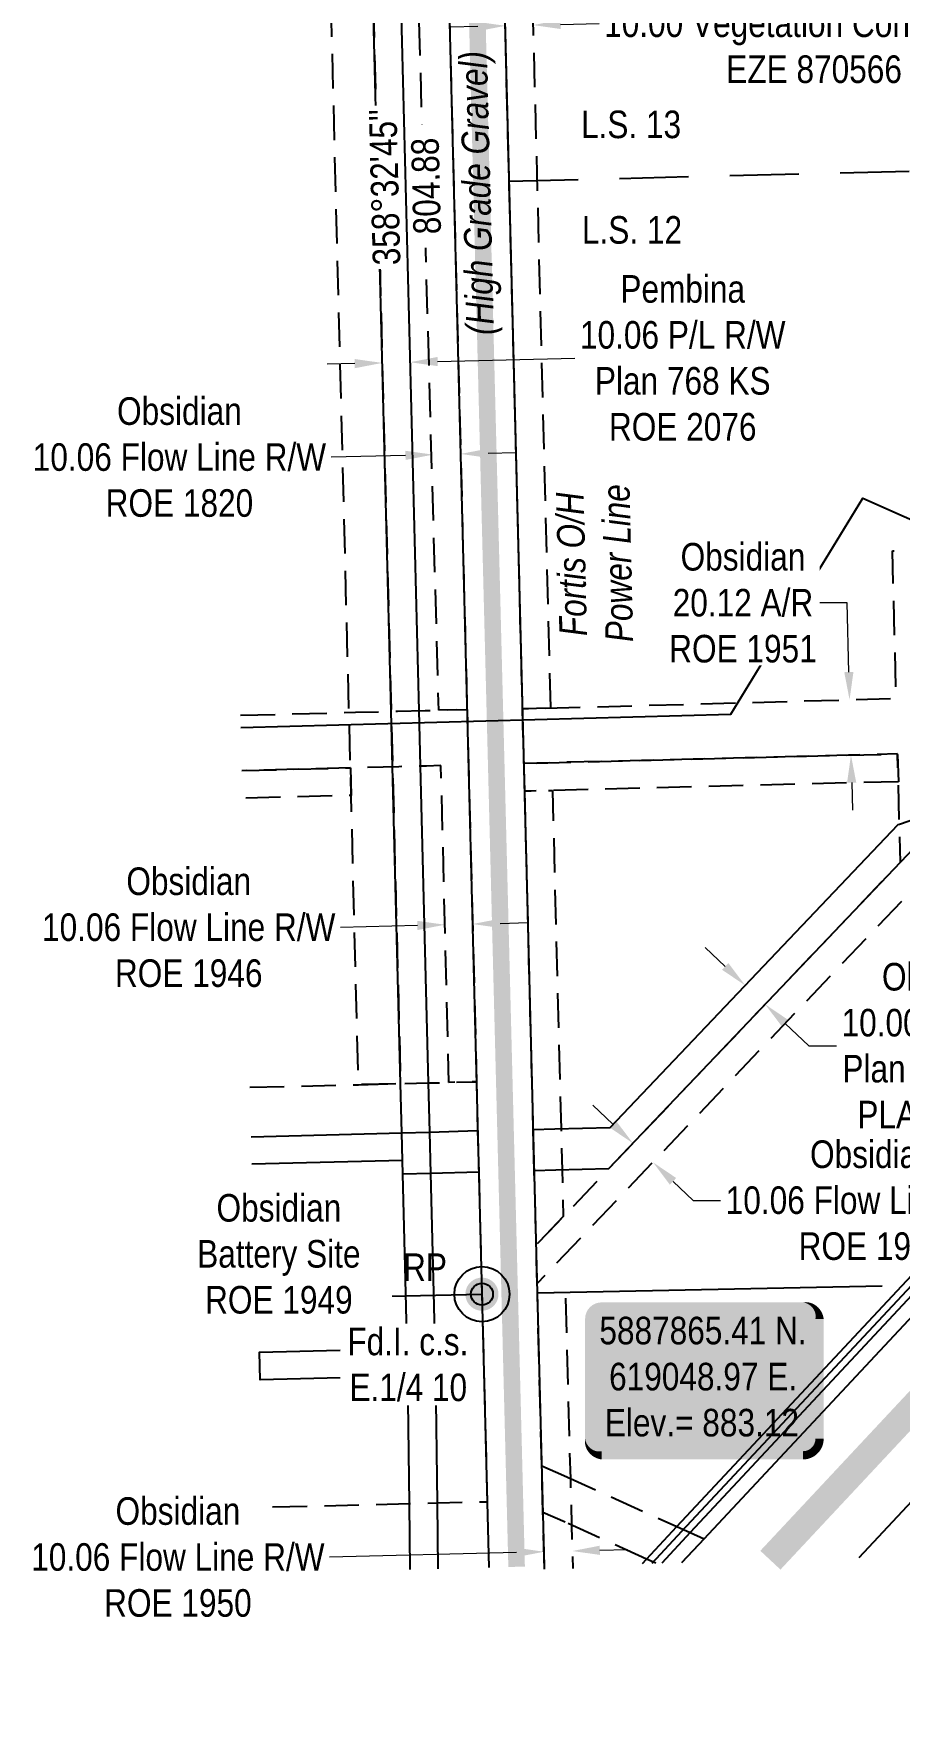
# Model space of a CAD drawing. Extents: x 618425 to 620399, y 5887713 to 5889669.
# Drawn here: x 618886 to 619200, y 5887713 to 5888323 of the extents above; entities that cross this region are included whole.
import ezdxf
from ezdxf.enums import TextEntityAlignment as Align

# ---------------------------------------------------------------- set-up
doc = ezdxf.new("R2010")
doc.units = 0
doc.header["$LTSCALE"] = 5
doc.header["$PDMODE"] = 34
doc.header["$PDSIZE"] = 0.03
for name, pattern in [('foc-ACCESSROAD', [3.75, 2.5, -1.25]), ('foc-FLOWLINE', [3.75, 2.5, -1.25]), ('foc-LSD', [8, 5, -3]), ('foc-QUARTERLINE', [33, 25, -3, 2, -3])]:
    doc.linetypes.add(name, pattern=pattern)
doc.layers.get('Defpoints').update_dxf_attribs({"color": 9})
for name, color, linetype in [('35', 37, 'Continuous'), ('AS-POWER', 104, 'foc-POWER'), ('AS-ROADS', 254, 'Continuous'), ('AS-TELUS', 224, 'foc-TEL'), ('C-AR', 13, 'foc-ACCESSROAD'), ('C-FLOWLINE', 13, 'foc-FLOWLINE'), ('C-RW', 13, 'Continuous'), ('C-WS', 13, 'foc-ACCESSROAD'), ('DETAIL-T', 7, 'Continuous'), ('F-EZE', 190, 'foc-FLOWLINE'), ('F-RW', 190, 'Continuous'), ('L-BD', 7, 'Continuous'), ('L-MON', 1, 'Continuous'), ('L-SEC', 7, 'Continuous'), ('L-SECQ', 8, 'foc-QUARTERLINE'), ('L-SECTION-LSD', 7, 'foc-LSD'), ('L-TITLEDB', 4, 'Continuous')]:
    doc.layers.add(name, color=color, linetype=linetype)
for name, color, linetype, lineweight in [('C-AR-T', 13, 'Continuous', 9), ('C-FLOWLINE-T', 13, 'Continuous', 9), ('C-RW-T', 13, 'Continuous', 9), ('C-WS-T', 13, 'Continuous', 9), ('F-EZE-T', 190, 'Continuous', 9), ('F-RW-T', 190, 'Continuous', 9), ('T-TEXT', 48, 'Continuous', 18)]:
    doc.layers.add(name, color=color, linetype=linetype, lineweight=lineweight)
doc.styles.add('100L', font='ARIALN.TTF', dxfattribs={"height": 11})
doc.styles.add('80', font='ARIALN.TTF', dxfattribs={"height": 10})
doc.styles.add('80CG', font='ARIALN.TTF', dxfattribs={"height": 10})
doc.styles.add('80L', font='ARIALN.TTF', dxfattribs={"height": 10})
doc.styles.add('80LS', font='ARIALNI.TTF', dxfattribs={"height": 10})
doc.styles.add('foc-LtypeFont', font='ARIALN.TTF', dxfattribs={"height": 7.35})
doc.linetypes.add('foc-POWER', pattern='A,6,-1,["P",foc-LtypeFont,S=0.2,R=0,X=-0.625,Y=-0.75],-1.24,4', length=12.24)
doc.linetypes.add('foc-POWER-NOLINE', pattern='A,0,-4,["P",foc-LtypeFont,S=0.2,R=0,X=-0.625,Y=-0.75],-8.24', length=12.24)
doc.linetypes.add('foc-TEL', pattern='A,2,-1,["T",foc-LtypeFont,S=0.2,R=0,X=-0.425,Y=-0.75],-1.24,8', length=12.24)
doc.dimstyles.new('Compass 5 000', dxfattribs={"dimscale": 5, "dimtxt": 9, "dimasz": 2, "dimexe": 0.2, "dimexo": 0.0625, "dimgap": 0.5, "dimtad": 0, "dimtih": 1, "dimtoh": 1, "dimzin": 0, "dimdsep": 46, "dimtxsty": '80CG', "dimcen": 0.1, "dimse1": 1, "dimse2": 1, "dimclrd": 256, "dimclrt": 256, "dimaunit": 1, "dimadec": 4, "dimazin": 0, "dimtfac": 0.06, "dimtofl": 0, "dimtmove": 0, "dimatfit": 1, "dimfxl": 0.2, "dimtolj": 1, "dimtzin": 0, "dimlwd": -1, "dimarcsym": 0})

# ---------------------------------------------------------------- blocks, each defined once
blk = doc.blocks.new('*D435')
at = {"layer": 'C-RW-T', "transparency": 16777216}
for p, q in [((619137.14, 5887984.26), (619129.89, 5887991.15)), ((619158.88, 5887963.63), (619167.47, 5887955.47)), ((619167.47, 5887955.47), (619177.47, 5887955.47))]:
    blk.add_line(p, q, dxfattribs=at)
for points in [[(619138.29, 5887985.47), (619136, 5887983.06), (619144.4, 5887977.38)], [(619160.02, 5887964.84), (619157.73, 5887962.42), (619151.62, 5887970.52)]]:
    blk.add_solid(points, dxfattribs=at)
at = {"layer": 'Defpoints', "color": 0, "transparency": 16777216}
for p in [(619154.63, 5887988.16), (619144.4, 5887977.38), (619161.86, 5887981.3)]:
    blk.add_point(p, dxfattribs=at)
at = {"layer": 'C-RW-T', "transparency": 16777216, "insert": (619216.55, 5887955.47), "char_height": 10, "attachment_point": 5, "style": '80CG'}
blk.add_mtext('\\A1;Obsidian\\P10.00 P/L R/W\\PPlan 142 1168\\PPLA 080096', dxfattribs=at)
blk = doc.blocks.new('*D436')
at = {"layer": 'C-AR-T', "transparency": 16777216}
for p, q in [((619181.31, 5888116.13), (619171.31, 5888116.13)), ((619181.95, 5888091.04), (619181.31, 5888116.13)), ((619182.97, 5888050.93), (619183.22, 5888040.93))]:
    blk.add_line(p, q, dxfattribs=at)
for points in [[(619183.62, 5888091.09), (619180.28, 5888091), (619182.2, 5888081.05)], [(619184.63, 5888050.97), (619181.3, 5888050.88), (619182.71, 5888060.92)]]:
    blk.add_solid(points, dxfattribs=at)
at = {"layer": 'Defpoints', "color": 0, "transparency": 16777216}
for p in [(619182.2, 5888081.05), (619159.47, 5888080.47), (619159.98, 5888060.35)]:
    blk.add_point(p, dxfattribs=at)
at = {"layer": 'C-AR-T', "transparency": 16777216, "insert": (619143.57, 5888116.13), "char_height": 10, "attachment_point": 5, "style": '80CG', "bg_fill": 3, "box_fill_scale": 1.1, "bg_fill_color": 256, "bg_fill_true_color": 13158600, "bg_fill_transparency": 0}
blk.add_mtext('\\A1;Obsidian\\P20.12 A/R\\PROE 1951', dxfattribs=at)
blk = doc.blocks.new('*D437')
at = {"layer": 'C-FLOWLINE-T', "transparency": 16777216}
for p, q in [((619096.46, 5887927.02), (619089.22, 5887933.91)), ((619118.24, 5887906.32), (619125.48, 5887899.43)), ((619125.48, 5887899.43), (619135.48, 5887899.43))]:
    blk.add_line(p, q, dxfattribs=at)
for points in [[(619097.61, 5887928.23), (619095.32, 5887925.81), (619103.71, 5887920.13)], [(619119.39, 5887907.53), (619117.09, 5887905.11), (619110.99, 5887913.21)]]:
    blk.add_solid(points, dxfattribs=at)
at = {"layer": 'Defpoints', "color": 0, "transparency": 16777216}
for p in [(619174.93, 5887995.05), (619182.21, 5887988.14), (619103.71, 5887920.13)]:
    blk.add_point(p, dxfattribs=at)
at = {"layer": 'C-FLOWLINE-T', "transparency": 16777216, "insert": (619190.48, 5887899.43), "char_height": 10, "attachment_point": 5, "style": '80CG', "bg_fill": 3, "box_fill_scale": 1.1, "bg_fill_color": 256, "bg_fill_true_color": 13158600, "bg_fill_transparency": 0}
blk.add_mtext('\\A1;Obsidian\\P10.06 Flow Line R/W\\PROE 1951', dxfattribs=at)
blk = doc.blocks.new('*D438')
at = {"layer": 'Defpoints', "color": 0, "transparency": 16777216}
for p in [(619067.49, 5888325.7), (619069.84, 5888233.06), (619059.83, 5888232.81)]:
    blk.add_point(p, dxfattribs=at)
at = {"layer": 'F-EZE-T', "transparency": 16777216}
for p, q in [((619047.49, 5888325.19), (619037.49, 5888324.94)), ((619077.48, 5888325.95), (619091.41, 5888326.3))]:
    blk.add_line(p, q, dxfattribs=at)
for points in [[(619047.44, 5888326.86), (619047.53, 5888323.52), (619057.48, 5888325.44)], [(619077.44, 5888327.62), (619077.52, 5888324.28), (619067.49, 5888325.7)]]:
    blk.add_solid(points, dxfattribs=at)
at = {"layer": 'F-EZE-T', "transparency": 16777216, "insert": (619169.34, 5888326.3), "char_height": 10, "attachment_point": 5, "style": '80CG', "bg_fill": 3, "box_fill_scale": 1.1, "bg_fill_color": 256, "bg_fill_true_color": 13158600, "bg_fill_transparency": 0}
blk.add_mtext('\\A1;Fortis\\P10.00 Vegetation Control R/W\\PEZE 870566', dxfattribs=at)
blk = doc.blocks.new('*D439')
at = {"layer": 'Defpoints', "color": 0, "transparency": 16777216}
for p in [(619012.66, 5888210.56), (619022.72, 5888210.82), (619022.9, 5888203.42)]:
    blk.add_point(p, dxfattribs=at)
at = {"layer": 'F-RW-T', "transparency": 16777216}
for p, q in [((619002.85, 5888202.91), (618992.86, 5888202.66)), ((619032.9, 5888203.68), (619082.66, 5888204.94))]:
    blk.add_line(p, q, dxfattribs=at)
for points in [[(619002.81, 5888204.58), (619002.9, 5888201.25), (619012.85, 5888203.17)], [(619032.86, 5888205.34), (619032.94, 5888202.01), (619022.9, 5888203.42)]]:
    blk.add_solid(points, dxfattribs=at)
at = {"layer": 'F-RW-T', "transparency": 16777216, "insert": (619121.74, 5888204.94), "char_height": 10, "attachment_point": 5, "style": '80CG'}
blk.add_mtext('\\A1;Pembina\\P10.06 P/L R/W\\PPlan 768 KS\\PROE 2076', dxfattribs=at)
blk = doc.blocks.new('*D442')
at = {"layer": 'C-FLOWLINE-T', "transparency": 16777216}
for p, q in [((619021.25, 5888169.65), (618994.33, 5888168.96)), ((619051.23, 5888170.41), (619061.23, 5888170.66))]:
    blk.add_line(p, q, dxfattribs=at)
for points in [[(619021.2, 5888171.31), (619021.29, 5888167.98), (619031.24, 5888169.9)], [(619051.19, 5888172.08), (619051.27, 5888168.74), (619041.23, 5888170.16)]]:
    blk.add_solid(points, dxfattribs=at)
at = {"layer": 'Defpoints', "color": 0, "transparency": 16777216}
for p in [(619031.24, 5888169.9), (619031.46, 5888161.15), (619041.46, 5888161.4)]:
    blk.add_point(p, dxfattribs=at)
at = {"layer": 'C-FLOWLINE-T', "transparency": 16777216, "insert": (618939.33, 5888168.96), "char_height": 10, "attachment_point": 5, "style": '80CG'}
blk.add_mtext('\\A1;Obsidian\\P10.06 Flow Line R/W\\PROE 1820', dxfattribs=at)
blk = doc.blocks.new('*D443')
at = {"layer": 'C-FLOWLINE-T', "transparency": 16777216}
for p, q in [((619025.57, 5887999.14), (618997.7, 5887998.44)), ((619055.56, 5887999.9), (619065.56, 5888000.16))]:
    blk.add_line(p, q, dxfattribs=at)
for points in [[(619055.52, 5888001.57), (619055.6, 5887998.24), (619045.56, 5887999.65)], [(619025.53, 5888000.81), (619025.62, 5887997.48), (619035.57, 5887999.4)]]:
    blk.add_solid(points, dxfattribs=at)
at = {"layer": 'Defpoints', "color": 0, "transparency": 16777216}
for p in [(619035.56, 5887999.7), (619035.57, 5887999.4), (619045.55, 5887999.95)]:
    blk.add_point(p, dxfattribs=at)
at = {"layer": 'C-FLOWLINE-T', "transparency": 16777216, "insert": (618942.7, 5887998.44), "char_height": 10, "attachment_point": 5, "style": '80CG'}
blk.add_mtext('\\A1;Obsidian\\P10.06 Flow Line R/W\\PROE 1946', dxfattribs=at)
blk = doc.blocks.new('*D453')
at = {"layer": 'C-FLOWLINE-T', "transparency": 16777216}
for p, q in [((619061.53, 5887771.73), (618993.78, 5887770.01)), ((619091.71, 5887772.5), (619101.71, 5887772.75))]:
    blk.add_line(p, q, dxfattribs=at)
for points in [[(619061.49, 5887773.4), (619061.57, 5887770.07), (619071.53, 5887771.99)], [(619091.67, 5887774.17), (619091.75, 5887770.83), (619081.71, 5887772.25)]]:
    blk.add_solid(points, dxfattribs=at)
at = {"layer": 'Defpoints', "color": 0, "transparency": 16777216}
for p in [(619070.3, 5887820.15), (619080.49, 5887820.41), (619071.53, 5887771.99)]:
    blk.add_point(p, dxfattribs=at)
at = {"layer": 'C-FLOWLINE-T', "transparency": 16777216, "insert": (618938.78, 5887770.01), "char_height": 10, "attachment_point": 5, "style": '80CG'}
blk.add_mtext('\\A1;Obsidian\\P10.06 Flow Line R/W\\PROE 1950', dxfattribs=at)
blk = doc.blocks.new('fdia')
at = {"color": 255, "const_width": 1}
blk.add_lwpolyline([(-0.5, 0, 1), (0.5, 0, 1)], format="xyb", close=True, dxfattribs=at)
blk = doc.blocks.new('Fdiaa')
blk.add_blockref('fdia', (0, 0))
blk = doc.blocks.new('fdib')
at = {"color": 1, "const_width": 1.6}
blk.add_lwpolyline([(-0.4, 0, 1), (0.4, 0, 1)], format="xyb", close=True, dxfattribs=at)
at = {"color": 1}
blk.add_circle((0, 0), 0.8, dxfattribs=at)
blk = doc.blocks.new('Fdibb')
blk.add_blockref('fdib', (0, 0))
blk = doc.blocks.new('fdicc')
for name in ['Fdibb', 'Fdiaa']:
    blk.add_blockref(name, (0, 0))
blk = doc.blocks.new('FDI')
blk.add_blockref('fdicc', (0, 0))
blk = doc.blocks.new('*U457')
at = {"layer": '35', "color": 3}
blk.add_circle((0, 0), 10, dxfattribs=at)
at = {"layer": '35', "color": 3, "style": '80'}
blk.add_attdef('RP_001', (-28.59, 4.78), '', height=10, dxfattribs=at)
blk = doc.blocks.new('*U460')
h = blk.add_hatch(color=254)
edge = h.paths.add_edge_path()
edge.add_line((-36.5, -28.5), (36.5, -28.5))
edge.add_arc((36.5, -22.5), 6, 270, 360)
edge.add_line((42.5, -22.5), (42.5, 21))
edge.add_arc((36.5, 21), 6, 0, 90)
edge.add_line((36.5, 27), (-36.5, 27))
edge.add_arc((-36.5, 21), 6, 90, 180)
edge.add_line((-42.5, 21), (-42.5, -22.5))
edge.add_arc((-36.5, -22.5), 6, 180, 270)
at = {"color": 1, "flags": 128}
blk.add_lwpolyline([(-36.5, -28.5, 3, 3, 0), (36.5, -28.5, 3, 3, 0.414214), (42.5, -22.5, 3, 3, 0), (42.5, 21, 3, 0, 0.414214), (36.5, 27, 0, 0, 0), (-36.5, 27, 0, 0, 0.414214), (-42.5, 21, 0, 0, 0), (-42.5, -22.5, 0, 3, 0.414214)], format="xyseb", close=True, dxfattribs=at)
blk.add_lwpolyline([(-35.22, -14.86, 0, 10, 0), (0, 0, 5, 5, 0)], format="xyseb", dxfattribs=at)
at = {"color": 1, "style": '80'}
blk.add_attdef('ENTER_TEXT_001', (-35.99, -5), '', height=10, dxfattribs=at)

msp = doc.modelspace()

# ---------------------------------------------------------------- linework, layer by layer
at = {"layer": 'AS-POWER', "linetype": 'foc-POWER-NOLINE', "flags": 128}
msp.add_lwpolyline([(619071.591, 5887766.792), (619069.077, 5887865.833), (619048.659, 5888670.263), (619046.103, 5888770.448)], dxfattribs=at)
at = {"layer": 'AS-POWER', "flags": 128}
msp.add_lwpolyline([(618961.613, 5888070.937), (619139.144, 5888075.763), (619187.053, 5888154.167), (619350.71, 5888081.445), (619391.6, 5888082.944), (619492.597, 5888085.723), (619602.284, 5888088.508)], dxfattribs=at)
at = {"layer": 'AS-ROADS', "flags": 128}
for points, const_width in [([(619036.051, 5888770.169), (619038.083, 5888690.102), (619059.022, 5887865.662), (619061.539, 5887766.525)], 5.998), ([(619153.516, 5887768.918), (619234.04, 5887855.123), (619307.283, 5887933.233), (619317.547, 5887944.204), (619413.362, 5888046.465), (619442.458, 5888077.524), (619452.1, 5888087.819), (619491.571, 5888129.965), (619500.931, 5888139.981), (619511.556, 5888151.333), (619614.972, 5888262.279), (619636.271, 5888285.135), (619792.092, 5888451.78), (619802.367, 5888462.769), (619873.71, 5888539.057), (619955.396, 5888626.399)], 9.993)]:
    msp.add_lwpolyline(points, dxfattribs=dict(at, const_width=const_width))
at = {"layer": 'AS-TELUS', "flags": 128}
msp.add_lwpolyline([(619110.618, 5887767.805), (619121.466, 5887779.395), (619204.789, 5887868.666), (619284.984, 5887954.196), (619383.961, 5888059.945), (619480.386, 5888162.978), (619613.77, 5888306.537), (619768.632, 5888472.789), (619858.443, 5888569.353), (619954.262, 5888672.259)], dxfattribs=at)
at = {"layer": 'C-AR'}
msp.add_lwpolyline([(619111.956, 5887767.84), (619108.641, 5887769.339), (619079.141, 5887782.668), (619071.098, 5887786.237), (619070.668, 5887803.165), (619078.688, 5887799.605), (619119.639, 5887781.102), (619124.448, 5887778.929), (619129.475, 5887776.657), (619121.458, 5887768.086)], dxfattribs=at)
at = {"layer": 'C-FLOWLINE', "flags": 128}
for points in [[(618951.83, 5888456.529), (618991.155, 5888457.527), (618990.644, 5888477.652), (618985.799, 5888668.629), (619001.052, 5888669.025), (619005.889, 5888478.039), (619006.399, 5888457.915), (619016.452, 5888458.169), (619021.631, 5888458.301), (619033.912, 5888458.613), (619034.166, 5888448.609), (619021.885, 5888448.298), (619016.706, 5888448.164), (619006.652, 5888447.904), (619016.05, 5888076.821), (619016.56, 5888056.695), (619019.471, 5887941.771), (619004.227, 5887941.387), (619001.57, 5888046.307), (619001.317, 5888056.309), (619000.807, 5888076.433), (618991.409, 5888447.51), (618952.085, 5888446.493)], [(619071.62, 5887765.649), (619071.098, 5887786.237), (619070.668, 5887803.165), (619069.077, 5887865.833), (619079.204, 5887866.09), (619081.009, 5887798.521), (619081.462, 5887781.583), (619081.88, 5887765.915)]]:
    msp.add_lwpolyline(points, dxfattribs=at)
msp.add_lwpolyline([(619199.883, 5888051.289), (619072.234, 5888048.051), (619064.457, 5888047.854), (619064.202, 5888057.916), (619199.628, 5888061.352), (619199.883, 5888051.289)], close=True, dxfattribs=at)
at = {"layer": 'C-RW'}
msp.add_lwpolyline([(619075.728, 5887910.327), (619067.953, 5887910.128), (619067.573, 5887925.124), (619075.347, 5887925.323), (619095.459, 5887925.837), (619199.774, 5888035.704), (619200.274, 5888035.878), (619268.466, 5888059.563), (619268.733, 5888049.07), (619253.869, 5888043.908), (619205.351, 5888027.056), (619200.624, 5888022.077), (619094.867, 5887910.824), (619075.728, 5887910.327)], close=True, dxfattribs=at)
msp.add_lwpolyline([(618965.299, 5887922.517), (619019.977, 5887923.915), (619029.976, 5887924.167), (619047.373, 5887924.77), (619047.847, 5887909.613), (619030.356, 5887909.178), (619020.302, 5887908.928), (619020.176, 5887913.91), (618965.566, 5887912.518)], dxfattribs=at)
at = {"layer": 'C-WS', "flags": 128}
for points in [[(618951.32, 5888476.654), (618990.644, 5888477.652), (619005.889, 5888478.039), (619015.942, 5888478.294), (619033.401, 5888478.737), (619033.911, 5888458.661), (619043.586, 5888077.472), (619033.338, 5888077.252), (619022.509, 5888458.328), (619016.452, 5888458.169), (619006.399, 5888457.915), (618991.155, 5888457.527), (618951.83, 5888456.529)], [(618961.5, 5888075.386), (619003.112, 5888076.442), (619018.35, 5888076.83), (619028.4, 5888077.086), (619033.598, 5888077.218), (619043.586, 5888077.472), (619047.013, 5887942.456), (619037.025, 5887942.202), (619034.109, 5888057.1), (619028.909, 5888056.968), (619018.859, 5888056.712), (619003.622, 5888056.326), (618962.01, 5888055.27)], [(618964.82, 5887940.426), (619004.227, 5887941.387), (619019.471, 5887941.771), (619029.524, 5887942.018), (619034.732, 5887942.145), (619047.013, 5887942.456), (619047.373, 5887924.77), (619047.847, 5887909.613), (619048.942, 5887866.465), (619049.16, 5887857.892), (619050.883, 5887790.019), (619032.714, 5887789.571), (619022.688, 5887789.325), (619007.442, 5887788.951), (618972.181, 5887788.085), (618968.893, 5887788.005)]]:
    msp.add_lwpolyline(points, dxfattribs=at)
msp.add_lwpolyline([(619326.111, 5888090.224), (619326.876, 5888060.036), (619328.119, 5888011.072), (619269.772, 5888009.592), (619254.781, 5888009.211), (619200.986, 5888007.846), (619068.99, 5887869.264), (619068.635, 5887883.269), (619076.212, 5887891.191), (619094.867, 5887910.824), (619200.624, 5888022.077), (619200.274, 5888035.878), (619199.883, 5888051.289), (619199.628, 5888061.352), (619064.202, 5888057.916), (619063.7, 5888077.726), (619071.476, 5888077.923), (619199.118, 5888081.477), (619197.761, 5888134.98), (619296.494, 5888137.487), (619310.663, 5888137.844), (619324.894, 5888138.205), (619325.857, 5888100.226), (619326.111, 5888090.224)], close=True, dxfattribs=at)
at = {"layer": 'F-EZE', "flags": 128}
for points in [[(619073.77, 5888077.981), (619063.7, 5888077.726), (619054.278, 5888448.892), (619064.354, 5888449.147), (619073.77, 5888077.981)], [(619078.448, 5887893.544), (619068.635, 5887883.269), (619067.953, 5887910.128), (619067.573, 5887925.123), (619064.457, 5888047.854), (619074.527, 5888048.109), (619077.64, 5887925.381), (619078.021, 5887910.385), (619078.448, 5887893.544)]]:
    msp.add_lwpolyline(points, close=True, dxfattribs=at)
msp.add_lwpolyline([(618962.009, 5888055.311), (619001.317, 5888056.309), (619001.57, 5888046.307), (618962.263, 5888045.309)], dxfattribs=at)
at = {"layer": 'F-RW', "flags": 128}
for points in [[(619107.122, 5887767.715), (619108.641, 5887769.339), (619119.639, 5887781.102), (619202.963, 5887870.374), (619283.161, 5887955.906), (619293.428, 5887966.875), (619382.135, 5888061.654), (619411.209, 5888092.719), (619420.842, 5888103.012), (619478.557, 5888164.683), (619489.169, 5888176.013), (619611.939, 5888308.24), (619633.337, 5888331.303), (619718.433, 5888422.597), (619720.341, 5888424.645), (619766.803, 5888474.493), (619777.22, 5888485.806), (619856.612, 5888571.056), (619954.173, 5888675.833)], [(619954.35, 5888668.702), (619856.789, 5888563.939), (619780.973, 5888482.509), (619770.593, 5888471.36), (619626.915, 5888317.043), (619605.517, 5888293.98), (619502.666, 5888183.129), (619491.907, 5888171.627), (619481.288, 5888160.303), (619427.865, 5888103.217), (619418.234, 5888092.925), (619389.166, 5888061.865), (619297.048, 5887963.438), (619286.785, 5887952.473), (619209.971, 5887870.552), (619124.448, 5887778.929), (619114.133, 5887767.896)]]:
    msp.add_lwpolyline(points, dxfattribs=at)
at = {"layer": 'F-RW'}
for points in [[(619022.98, 5887765.532), (619022.688, 5887789.325), (619022.118, 5887835.706), (618968.55, 5887834.361), (618968.308, 5887844.402), (619021.876, 5887845.746), (619021.395, 5887865.8), (619020.302, 5887908.928), (619020.176, 5887913.91), (619019.977, 5887923.915), (619019.471, 5887941.771), (619016.56, 5888056.695), (619016.05, 5888076.821), (619006.652, 5888447.904)], [(619016.706, 5888448.164), (619026.104, 5888077.077), (619026.614, 5888056.951), (619029.524, 5887942.018), (619029.976, 5887924.167), (619030.356, 5887909.178), (619031.449, 5887866.042), (619032.175, 5887835.753), (619032.714, 5887789.571), (619032.992, 5887765.792)]]:
    msp.add_lwpolyline(points, dxfattribs=at)
at = {"layer": 'L-SEC'}
for p, q in [((619028.553, 5888669.74), (619048.969, 5887865.407)), ((619069.075, 5887865.917), (619048.659, 5888670.263)), ((619048.969, 5887865.407), (619051.485, 5887766.27)), ((619071.591, 5887766.792), (619069.075, 5887865.917))]:
    msp.add_line(p, q, dxfattribs=at)
at = {"layer": 'L-SECQ'}
for p, q in [((619069.077, 5887865.833), (619838.945, 5887882.142)), ((618949.026, 5887863.29), (619048.969, 5887865.407))]:
    msp.add_line(p, q, dxfattribs=at)
at = {"layer": 'L-SECTION-LSD'}
msp.add_line((619058.842, 5888269.08), (619864.555, 5888289.531), dxfattribs=at)
at = {"layer": 'L-TITLEDB'}
for points in [[(619121.458, 5887768.086), (619129.475, 5887776.657), (619217.355, 5887870.738), (619290.605, 5887948.855), (619300.86, 5887959.816), (619396.686, 5888062.09), (619425.781, 5888093.147), (619435.42, 5888103.439), (619474.883, 5888145.577), (619484.235, 5888155.584), (619494.857, 5888166.932), (619598.256, 5888277.86), (619619.566, 5888300.728), (619775.4, 5888467.388), (619785.676, 5888478.376), (619857.02, 5888554.666), (619954.59, 5888658.992)], [(619956.202, 5888593.796), (619858.642, 5888489.478), (619820.118, 5888448.246), (619809.857, 5888437.266), (619561.19, 5888171.142), (619539.844, 5888148.306), (619519.847, 5888126.88), (619509.262, 5888115.54), (619499.699, 5888105.325), (619490.063, 5888095.032), (619460.981, 5888063.969), (619333.964, 5887928.336), (619323.716, 5887917.391), (619281.527, 5887872.368), (619185.587, 5887769.75)]]:
    msp.add_lwpolyline(points, dxfattribs=at)

# ---------------------------------------------------------------- block references
at = {"color": 6, "xscale": 0.99964253, "yscale": 0.99964253, "zscale": 0.99964253}
msp.add_blockref('*U457', (619048.969, 5887865.407), dxfattribs=at).add_auto_attribs({'RP_001': 'RP'})
at = {"layer": 'L-MON', "xscale": 4.998212649999997, "yscale": 4.998212649999997, "zscale": 1.999999999999996}
msp.add_blockref('FDI', (619048.969, 5887865.407), dxfattribs=at)

# ---------------------------------------------------------------- texts
at = {"layer": 'AS-POWER', "insert": (619089.853, 5888130.321), "char_height": 10, "width": 57.1191, "attachment_point": 5, "rotation": 91.349949, "style": '80CG'}
msp.add_mtext('\\A1;{\\fArial Narrow|b0|i1|c0|p34;Fortis O/H\\PPower Line}', dxfattribs=at)

# ---------------------------------------------------------------- dimensions: what is measured, and where the dimension line sits
at = {"layer": 'C-FLOWLINE-T'}
for base, p1, p2, angle, text, picture, middle in [((619031.243, 5888169.902), (619041.456, 5888161.401), (619031.465, 5888161.147), 181.453921, 'Obsidian\\P10.06 Flow Line R/W\\PROE 1820', '*D442', (618939.328, 5888168.965)), ((619035.57, 5887999.397), (619045.554, 5887999.95), (619035.563, 5887999.697), 181.453926, 'Obsidian\\P10.06 Flow Line R/W\\PROE 1946', '*D443', (618942.698, 5887998.436)), ((619071.528, 5887771.987), (619080.489, 5887820.409), (619070.304, 5887820.151), 181.454794, 'Obsidian\\P10.06 Flow Line R/W\\PROE 1950', '*D453', (618938.776, 5887770.013))]:
    dim = msp.add_linear_dim(base=base, p1=p1, p2=p2, angle=angle, text=text, dimstyle='Compass 5 000', dxfattribs=at)
    dim.commit()
    dim.dimension.update_dxf_attribs({"geometry": picture, "text_midpoint": middle, "dimtype": 161})

# ---------------------------------------------------------------- next in the draw order: texts
at = {"layer": 'C-WS-T', "insert": (618975.373, 5887879.975), "char_height": 10, "width": 78.99495, "attachment_point": 5, "style": '80CG', "bg_fill": 3, "box_fill_scale": 1.15, "bg_fill_color": 256, "bg_fill_true_color": 256, "bg_fill_transparency": 0}
msp.add_mtext('\\A1;Obsidian\\PBattery Site\\PROE 1949', dxfattribs=at)

# ---------------------------------------------------------------- next in the draw order: dimensions: what is measured, and where the dimension line sits
at = {"layer": 'C-FLOWLINE-T'}
dim = msp.add_linear_dim(base=(619103.712, 5887920.13), p1=(619182.212, 5887988.135), p2=(619174.935, 5887995.053), angle=136.450636, text='Obsidian\\P10.06 Flow Line R/W\\PROE 1951', dimstyle='Compass 5 000', override={"dimtfill": 1}, dxfattribs=at)
dim.commit()
dim.dimension.update_dxf_attribs({"geometry": '*D437', "text_midpoint": (619190.485, 5887899.433), "dimtype": 161})
at = {"layer": 'F-EZE-T'}
dim = msp.add_linear_dim(base=(619067.486, 5888325.696), p1=(619059.833, 5888232.81), p2=(619069.836, 5888233.064), angle=1.453327, text='Fortis\\P10.00 Vegetation Control R/W\\PEZE 870566', dimstyle='Compass 5 000', override={"dimtfill": 1}, dxfattribs=at)
dim.commit()
dim.dimension.update_dxf_attribs({"geometry": '*D438', "text_midpoint": (619169.34, 5888326.303), "dimtype": 161})

# ---------------------------------------------------------------- next in the draw order: block references
at = {"layer": 'DETAIL-T'}
ref = msp.add_blockref('*U460', (619128.842, 5887835.447), dxfattribs=dict(at, xscale=0.99964253, yscale=0.99964253, zscale=0.99964253))
ref.add_attrib('ENTER_TEXT_001', '5887865.41 N.', (619091.536, 5887847.215), dxfattribs={"layer": '0', "color": 1, "height": 9.99643, "style": '80'})
ref.add_attrib('ENTER_TEXT_002', '619048.97 E.', (619095.058, 5887830.514), dxfattribs={"layer": '0', "color": 1, "height": 9.99643, "style": '80'})
ref.add_attrib('ENTER_TEXT_003', 'Elev.= 883.12', (619093.51, 5887813.812), dxfattribs={"layer": '0', "color": 1, "height": 9.99643, "style": '80'})

# ---------------------------------------------------------------- next in the draw order: texts
at = {"layer": 'L-MON', "insert": (618999.096, 5887853.24), "char_height": 9.98468, "attachment_point": 1, "style": '80L', "bg_fill": 3, "box_fill_scale": 1.15, "bg_fill_color": 256, "bg_fill_true_color": 256, "bg_fill_transparency": 0}
msp.add_mtext_dynamic_manual_height_columns('\\pi1.0909;Fd.I. c.s.\\P\\pi1.881;E.1/4 10', width=43.02523, gutter_width=50, heights=[0], dxfattribs=at)
at = {"layer": 'T-TEXT', "style": '80LS'}
msp.add_text('(High Grade Gravel)', height=9.99643, rotation=91.454017, dxfattribs=at).set_placement((619047.073, 5888264.768), align=Align.MIDDLE_CENTER)

# ---------------------------------------------------------------- next in the draw order: dimensions: what is measured, and where the dimension line sits
at = {"layer": 'C-RW-T', "color": 5}
dim = msp.add_linear_dim(base=(619144.396, 5887977.379), p1=(619161.858, 5887981.297), p2=(619154.631, 5887988.159), angle=136.484851, text='Obsidian\\P10.00 P/L R/W\\PPlan 142 1168\\PPLA 080096', dimstyle='Compass 5 000', dxfattribs=at)
dim.commit()
dim.dimension.update_dxf_attribs({"geometry": '*D435', "text_midpoint": (619216.552, 5887955.475), "dimtype": 161})
at = {"layer": 'F-RW-T'}
dim = msp.add_linear_dim(base=(619022.904, 5888203.422), p1=(619012.663, 5888210.562), p2=(619022.717, 5888210.816), angle=1.450803, text='Pembina\\P10.06 P/L R/W\\PPlan 768 KS\\PROE 2076', dimstyle='Compass 5 000', dxfattribs=at)
dim.commit()
dim.dimension.update_dxf_attribs({"geometry": '*D439', "text_midpoint": (619121.742, 5888204.935), "dimtype": 161})

# ---------------------------------------------------------------- next in the draw order: texts
at = {"layer": 'L-BD', "insert": (619013.778, 5888266.94), "char_height": 9.99643, "width": 56.28724, "attachment_point": 5, "rotation": 91.454, "style": '80L', "bg_fill": 3, "box_fill_scale": 1.15, "bg_fill_color": 256, "bg_fill_true_color": 256, "bg_fill_transparency": 0}
msp.add_mtext("358°32'45''", dxfattribs=at)
at = {"layer": 'L-SECTION-LSD', "char_height": 9.99643, "attachment_point": 1, "style": '100L', "bg_fill": 3, "box_fill_scale": 1.5, "bg_fill_color": 256, "bg_fill_transparency": 0}
for s, width, insert in [('\\pi1.9013;L.S. 13', 36.83422, (619082.966, 5888294.691)), ('\\pi2.2402;L.S. 12', 37.11172, (619082.966, 5888256.42))]:
    msp.add_mtext_dynamic_manual_height_columns(s, width=width, gutter_width=55, heights=[0], dxfattribs=dict(at, insert=insert))

# ---------------------------------------------------------------- next in the draw order: dimensions: what is measured, and where the dimension line sits
at = {"layer": 'C-AR-T'}
dim = msp.add_linear_dim(base=(619182.203, 5888081.048), p1=(619159.976, 5888060.346), p2=(619159.466, 5888080.471), angle=91.453265, text='Obsidian\\P20.12 A/R\\PROE 1951', dimstyle='Compass 5 000', override={"dimtfill": 1}, dxfattribs=at)
dim.commit()
dim.dimension.update_dxf_attribs({"geometry": '*D436', "text_midpoint": (619143.567, 5888116.129), "dimtype": 161})

# ---------------------------------------------------------------- next in the draw order: texts
at = {"layer": 'L-BD', "insert": (619028.768, 5888267.32), "char_height": 9.9964, "width": 41.64762, "attachment_point": 5, "rotation": 91.454, "style": '80L', "bg_fill": 3, "box_fill_scale": 1.15, "bg_fill_color": 256, "bg_fill_true_color": 256, "bg_fill_transparency": 0}
msp.add_mtext('804.88', dxfattribs=at)

doc.saveas('drawing.dxf')
